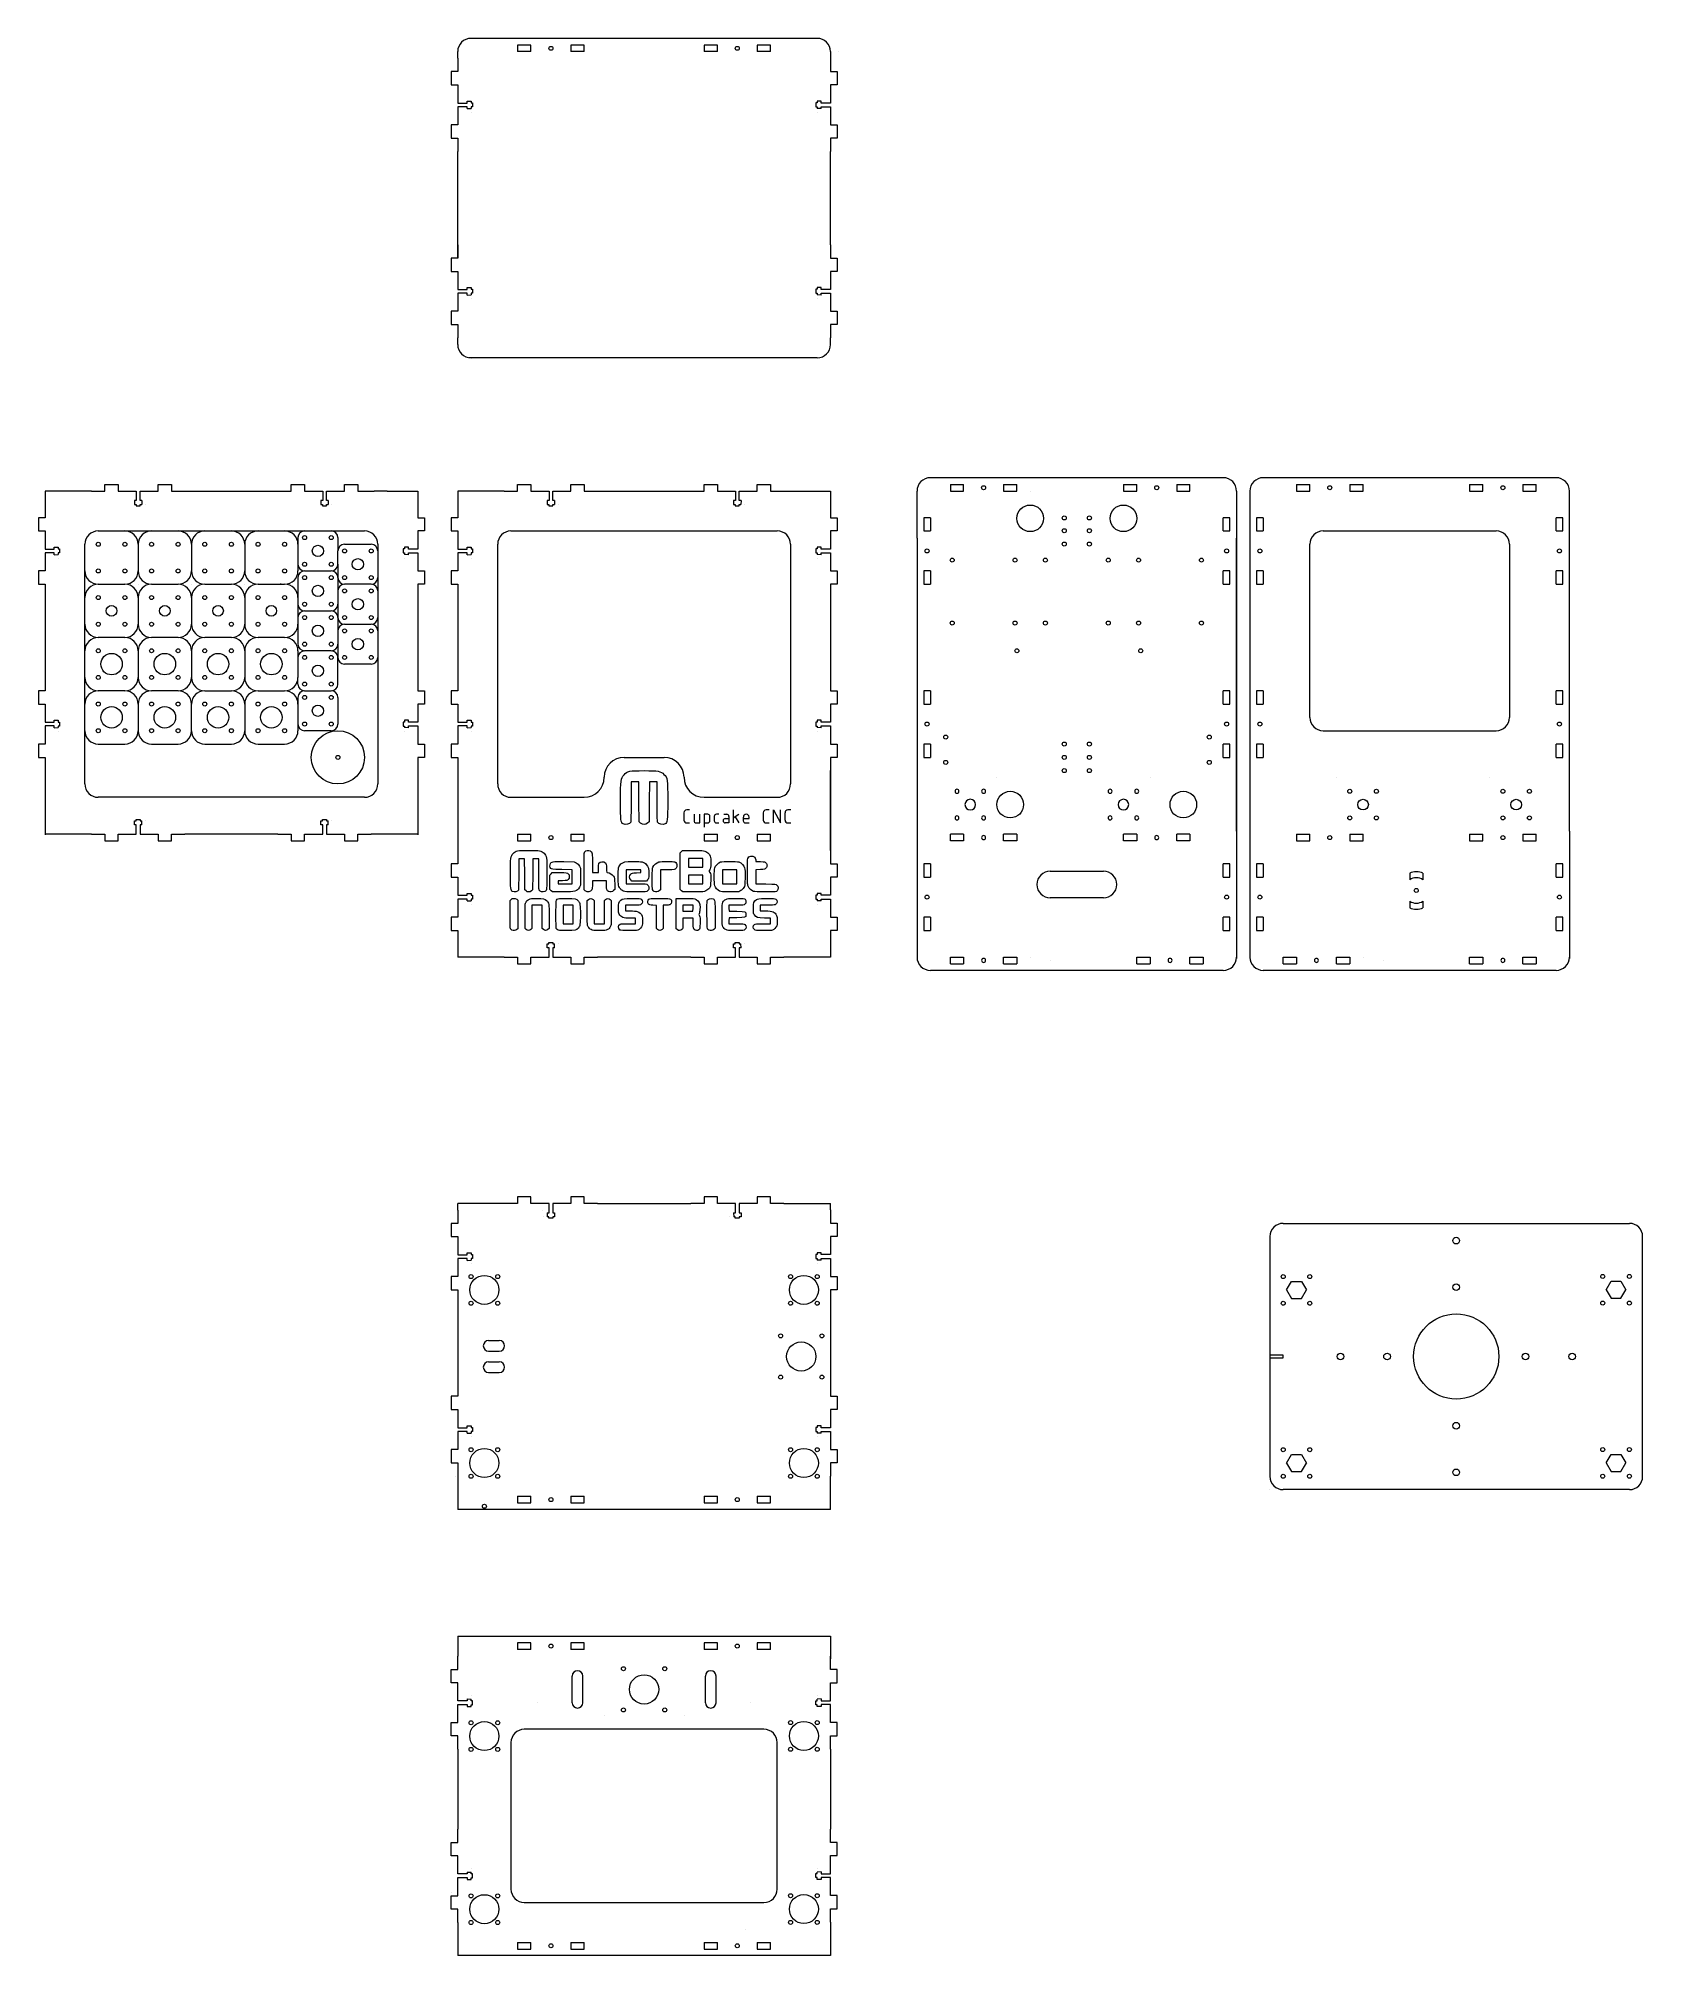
# Model space of a CAD drawing. Header units: millimetres. Extents: x -1455 to -250, y -1220 to 220.
import ezdxf

# ---------------------------------------------------------------- set-up
doc = ezdxf.new("R2010")
doc.units = ezdxf.units.MM
doc.layers.get('0').update_dxf_attribs({"linetype": 'CONTINUOUS', "lineweight": 0, "true_color": 0x000000})
doc.layers.add('Drawings', color=4, linetype='CONTINUOUS', lineweight=0, true_color=0x00ffff)
doc.layers.add('main-deck', color=7, linetype='CONTINUOUS', lineweight=0, true_color=0x000000)

# ---------------------------------------------------------------- blocks, each defined once
blk = doc.blocks.new('tgrips')
for p, q in [((0, 0), (10, 0)), ((10, 5), (20, 5)), ((10, 0), (10, 5)), ((20, 5), (20, 0)), ((20, 0), (33.6, 0)), ((33.6, 0), (33.6, -7)), ((36.4, -7), (36.4, 0)), ((36.4, 0), (50, 0)), ((50, 5), (60, 5)), ((50, 0), (50, 5)), ((60, 5), (60, 0)), ((60, 0), (70, 0)), ((70, 0), (70, 0)), ((32.2, -7), (32.2, -10)), ((33.6, -7), (32.2, -7)), ((32.2, -10), (33.5, -10)), ((33.5, -10), (33.5, -11)), ((33.5, -11), (36.5, -11)), ((37.8, -7), (36.4, -7)), ((36.5, -10), (37.7, -10)), ((36.5, -11), (36.5, -10)), ((37.8, -7), (37.7, -10)), ((40.5, -10), (40.5, -10))]:
    blk.add_line(p, q)
blk = doc.blocks.new('slot')
for p, q in [((5, 5), (15, 5)), ((5, 5), (5, 0)), ((5, 0), (15, 0)), ((15, 0), (15, 5)), ((45, 5), (45, 0)), ((45, 5), (55, 5)), ((55, 0), (55, 5)), ((45, 0), (55, 0))]:
    blk.add_line(p, q)
blk.add_circle((30, 2.5), 1.5)
blk = doc.blocks.new('stepperdriverboardholes')
for centre in [(-23.62, 23.62), (23.62, 23.62), (-23.62, -23.62), (23.62, -23.62)]:
    blk.add_circle(centre, 1.5)
blk = doc.blocks.new('m8 holes')
blk.add_line((-20, 20), (-20, 20))
for centre, radius in [((-10, 10), 1.5), ((0, 0), 4), ((10, 10), 1.5), ((-10, -10), 1.5), ((10, -10), 1.5)]:
    blk.add_circle(centre, radius)
blk = doc.blocks.new('yaxiscover')
for centre in [(-10, 10), (10, 10), (-10, -10), (10, -10)]:
    blk.add_circle(centre, 1.5)
for centre, start, end in [((-10, 10), 90, 180), ((10, 10), 0, 90), ((-10, -10), 180, 270), ((10, -10), 270, 0)]:
    blk.add_arc(centre, 10, start, end)
blk = doc.blocks.new('m8 holderinners')
blk.add_line((-20, 20), (-20, 20))
for centre, radius in [((-10, 10), 1.5), ((0, 0), 4), ((10, 10), 1.5), ((-10, -10), 1.5), ((10, -10), 1.5)]:
    blk.add_circle(centre, radius)
for centre, start, end in [((-10, 10), 90, 180), ((10, 10), 0, 90), ((-10, -10), 180, 270), ((10, -10), 270, 0)]:
    blk.add_arc(centre, 10, start, end)
blk = doc.blocks.new('bearingcover')
for centre, radius in [((-10, 10), 1.5), ((0, 0), 8.06), ((10, 10), 1.5), ((-10, -10), 1.5), ((10, -10), 1.5)]:
    blk.add_circle(centre, radius)
for centre, start, end in [((-10, 10), 90, 180), ((10, 10), 0, 90), ((-10, -10), 180, 270), ((10, -10), 270, 0)]:
    blk.add_arc(centre, 10, start, end)
blk = doc.blocks.new('Z stage clamps')
for centre, radius in [((-10, 10), 1.5), ((0, 0), 4.25), ((10, 10), 1.5), ((-10, -10), 1.5), ((10, -10), 1.5)]:
    blk.add_circle(centre, radius)
for centre, start, end in [((-10, 10), 90, 180), ((10, 10), 0, 90), ((-10, -10), 180, 270), ((10, -10), 270, 360)]:
    blk.add_arc(centre, 5, start, end)
blk = doc.blocks.new('bearing hole and guides')
for centre, radius in [((-10, 10), 1.5), ((0, 0), 10.9), ((10, 10), 1.5), ((-10, -10), 1.5), ((10, -10), 1.5)]:
    blk.add_circle(centre, radius)
blk = doc.blocks.new('steppernema17')
for centre, radius in [((-15.495, 15.495), 1.5), ((15.495, 15.495), 1.5), ((0, 0), 11), ((-15.495, -15.495), 1.5), ((15.495, -15.495), 1.5)]:
    blk.add_circle(centre, radius)
blk = doc.blocks.new('nut cut outs')
for p, q in [((0, 7.4), (-6.4, 3.7)), ((-6.4, 3.7), (-6.4, -3.7)), ((0, 7.4), (6.4, 3.7)), ((6.4, 3.7), (6.4, -3.7)), ((-6.4, -3.7), (0, -7.4)), ((6.4, -3.7), (0, -7.4))]:
    blk.add_line(p, q)
for centre in [(-10, 10), (10, 10), (-10, -10), (10, -10)]:
    blk.add_circle(centre, 1.5)

msp = doc.modelspace()

# ---------------------------------------------------------------- linework, layer by layer
for p, q in [((-870, 220), (-1131.3, 220)), ((-1140, 205), (-1140, 210)), ((-860, 210), (-860, 205)), ((-853.7, 210), (-853.7, 210)), ((-1140, 65), (-1140, 135)), ((-860, 65), (-860, 135)), ((-1140, 55), (-1140, 65)), ((-1140, -10), (-1140, -5)), ((-870, -20), (-1131.3, -20)), ((-565, -110), (-785, -110)), ((-315, -110), (-535, -110)), ((-1450, -120), (-1450, -130)), ((-1427, -120), (-1450, -120)), ((-1415, -120), (-1427, -120)), ((-1345, -120), (-1275, -120)), ((-1205, -120), (-1202.7, -120)), ((-1193, -120), (-1202.7, -120)), ((-1193, -120), (-1170, -120)), ((-1170, -120), (-1170, -130)), ((-1140, -120), (-1140, -130)), ((-1105, -120), (-1140, -120)), ((-1035, -120), (-965, -120)), ((-895, -120), (-892.7, -120)), ((-892.7, -120), (-860, -120)), ((-860, -120), (-860, -130)), ((-795, -155.5), (-795, -120)), ((-710, -120), (-710, -120)), ((-555, -120), (-555, -155.5)), ((-545, -120), (-545, -375.5)), ((-460, -120), (-460, -120)), ((-305, -375.5), (-305, -120)), ((-1170, -132), (-1170, -140)), ((-1410, -150), (-1210, -150)), ((-1260, -155), (-1260, -160)), ((-1230, -155), (-1230, -165)), ((-1100, -150), (-900, -150)), ((-795, -155.5), (-795, -375.5)), ((-555, -375.5), (-555, -155.5)), ((-555, -155.5), (-555, -375.5)), ((-490, -150), (-360, -150)), ((-1420, -340), (-1420, -160)), ((-1380, -160), (-1380, -180)), ((-1340, -160), (-1340, -180)), ((-1300, -160), (-1300, -180)), ((-1260, -160), (-1260, -180)), ((-1230, -175), (-1230, -165)), ((-1225, -160), (-1205, -160)), ((-1200, -160), (-1200, -340)), ((-1110, -340), (-1110, -160)), ((-890, -160), (-890, -340)), ((-500, -290), (-500, -160)), ((-350, -160), (-350, -290)), ((-1260, -185), (-1260, -185)), ((-1260, -185), (-1260, -205)), ((-1255, -180), (-1235, -180)), ((-1230, -175), (-1230, -185)), ((-1230, -185), (-1230, -195)), ((-1450, -200), (-1450, -260)), ((-1410, -190), (-1390, -190)), ((-1380, -200), (-1380, -220)), ((-1370, -190), (-1350, -190)), ((-1340, -200), (-1340, -220)), ((-1330, -190), (-1310, -190)), ((-1300, -200), (-1300, -220)), ((-1290, -190), (-1270, -190)), ((-1273, -189.5), (-1273, -190)), ((-1230, -195), (-1230, -215)), ((-1205, -190), (-1225, -190)), ((-1170, -200), (-1170, -260)), ((-1140, -200), (-1140, -260)), ((-860, -200), (-860, -260)), ((-1260, -205), (-1260, -215)), ((-1260, -215), (-1260, -235)), ((-1255, -210), (-1235, -210)), ((-1230, -215), (-1230, -225)), ((-1390, -230), (-1410, -230)), ((-1350, -230), (-1370, -230)), ((-1310, -230), (-1330, -230)), ((-1270, -230), (-1290, -230)), ((-1230, -225), (-1230, -245)), ((-1225, -220), (-1205, -220)), ((-1380, -240), (-1380, -260)), ((-1340, -240), (-1340, -260)), ((-1300, -240), (-1300, -260)), ((-1260, -240), (-1260, -260)), ((-1235, -240), (-1255, -240)), ((-1230, -265), (-1230, -245)), ((-1205, -250), (-1225, -250)), ((-1390, -270), (-1410, -270)), ((-1350, -270), (-1370, -270)), ((-1330, -270), (-1310, -270)), ((-1290, -270), (-1270, -270)), ((-1260, -265), (-1260, -260)), ((-1255, -270), (-1235, -270)), ((-1380, -280), (-1380, -300)), ((-1340, -300), (-1340, -280)), ((-1300, -280), (-1300, -300)), ((-1260, -275), (-1260, -280)), ((-1260, -280), (-1260, -300)), ((-1230, -275), (-1230, -295)), ((-1235, -300), (-1255, -300)), ((-490, -300), (-360, -300)), ((-1410, -310), (-1390, -310)), ((-1370, -310), (-1350, -310)), ((-1330, -310), (-1310, -310)), ((-1290, -310), (-1270, -310)), ((-1250, -310), (-1250, -310)), ((-1450, -330), (-1450, -378.2)), ((-1170, -330), (-1170, -378.2)), ((-1140, -330), (-1140, -390)), ((-1015, -320), (-985, -320)), ((-860, -330), (-860, -330)), ((-860, -330), (-860, -390)), ((-860, -390), (-860, -330)), ((-1030, -335), (-1030, -335)), ((-970, -335), (-970, -335)), ((-1210, -350), (-1410, -350)), ((-1100, -350), (-1045, -350)), ((-955, -350), (-900, -350)), ((-1415, -377.8), (-1450, -377.8)), ((-1415, -377.8), (-1415, -377.8)), ((-1275, -377.8), (-1345, -377.8)), ((-1170, -377.8), (-1205, -377.8)), ((-795, -375.5), (-795, -471)), ((-555, -375.5), (-555, -471)), ((-545, -375.5), (-545, -471)), ((-305, -375.5), (-305, -471)), ((-705, -415.5), (-705, -415.5)), ((-695, -405.5), (-655, -405.5)), ((-645, -415.5), (-645, -415.5)), ((-425, -406.9), (-425, -411.9)), ((-415, -406.9), (-415, -411.9)), ((-655, -425.5), (-695, -425.5)), ((-425, -428.1), (-425, -433.1)), ((-415, -428.1), (-415, -433.1)), ((-1140, -460), (-1140, -470)), ((-860, -460), (-860, -470)), ((-1105, -470), (-1140, -470)), ((-965, -470), (-1035, -470)), ((-860, -470), (-895, -470)), ((-710, -470), (-710, -470)), ((-694.4, -472.5), (-694.4, -472.5)), ((-460, -470), (-460, -470)), ((-444.4, -472.5), (-444.4, -472.5)), ((-565, -480), (-785, -480)), ((-315, -480), (-535, -480)), ((-1140, -660), (-1140, -655)), ((-1140, -655), (-1140, -655)), ((-1105, -655), (-1140, -655)), ((-1076.4, -660.5), (-1076.4, -660.5)), ((-1035, -655), (-965, -655)), ((-895, -655), (-860, -655)), ((-860, -659.9), (-860, -655)), ((-520, -670), (-520, -670)), ((-520, -670), (-260, -670)), ((-530, -680), (-530, -860)), ((-250, -860), (-250, -677.7)), ((-1140, -730), (-1140, -789.9)), ((-860, -729.9), (-860, -789.9)), ((-520, -769), (-530, -769)), ((-530, -771), (-520, -771)), ((-520, -771), (-520, -769)), ((-1141.8, -860), (-1141.8, -860)), ((-1140, -859.9), (-1140, -885)), ((-860, -885), (-860, -859.9)), ((-530, -870), (-530, -870)), ((-260, -870), (-520, -870)), ((-860, -885), (-1140, -885)), ((-1108.8, -884.9), (-1108.8, -884.9)), ((-1140, -980), (-1140, -995)), ((-1140, -980), (-860, -980)), ((-893, -980.1), (-893, -980.1)), ((-860, -980), (-860, -997)), ((-857, -1005), (-857, -1005)), ((-1054, -1030), (-1054, -1010)), ((-1046, -1030), (-1046, -1010)), ((-954, -1030), (-954, -1010)), ((-946, -1030), (-946, -1010)), ((-1080, -1030), (-1080, -1030)), ((-920, -1030), (-920, -1030)), ((-910, -1050), (-1090, -1050)), ((-1030, -1040), (-1030, -1040)), ((-970, -1040), (-970, -1040)), ((-1140, -1065), (-1140, -1125)), ((-1100, -1060), (-1100, -1170)), ((-900, -1170), (-900, -1060)), ((-860, -1065), (-860, -1124.9)), ((-1144.7, -1172.7), (-1144.7, -1172.7)), ((-1144.7, -1172.7), (-1144.7, -1172.7)), ((-1090, -1180), (-910, -1180)), ((-1140, -1195), (-1140, -1220)), ((-860, -1194.9), (-860, -1220)), ((-923.6, -1200.1), (-923.6, -1200.1)), ((-860, -1220), (-1140, -1220))]:
    msp.add_line(p, q)
at = {"lineweight": 5}
for p, q in [((-1006.9, -338.4), (-1009.8, -338.4)), ((-1009.8, -338.4), (-1009.8, -353.1)), ((-1004, -338.4), (-1006.9, -338.4)), ((-1003.9, -353.4), (-1004, -338.4)), ((-996, -338.4), (-996.1, -353.4)), ((-993.1, -338.4), (-996, -338.4)), ((-990.2, -338.4), (-993.1, -338.4)), ((-990.2, -353.1), (-990.2, -338.4)), ((-1003.8, -368.5), (-1003.9, -353.4)), ((-996.1, -353.4), (-996.2, -368.5)), ((-1015.8, -370), (-1015.8, -370)), ((-1002.6, -369.5), (-1003.8, -368.5)), ((-996.2, -368.5), (-997.4, -369.5))]:
    msp.add_line(p, q, dxfattribs=at)
for centre, radius in [((-710, -140.5), 10), ((-684.4, -140.2), 1.5), ((-665.6, -140.2), 1.5), ((-640, -140.5), 10), ((-684.4, -149.8), 1.5), ((-684.4, -159.8), 1.5), ((-665.6, -149.8), 1.5), ((-665.6, -159.8), 1.5), ((-720, -240), 1.5), ((-627, -240), 1.5), ((-1230, -320), 20), ((-773.5, -304.8), 1.5), ((-684.4, -310), 1.5), ((-665.6, -310), 1.5), ((-575.5, -304.8), 1.5), ((-1230, -320), 1.5), ((-773.5, -323.8), 1.5), ((-684.4, -320), 1.5), ((-684.4, -330), 1.5), ((-665.6, -320), 1.5), ((-665.6, -330), 1.5), ((-575.5, -323.8), 1.5), ((-725, -355.5), 10), ((-595, -355.5), 10), ((-420, -420), 1.5), ((-390, -683), 2.5), ((-390, -718), 2.5), ((-390, -770), 32), ((-477, -770), 2.5), ((-442, -770), 2.5), ((-338, -770), 2.5), ((-303, -770), 2.5), ((-390, -822), 2.5), ((-390, -857), 2.5), ((-1120, -882.5), 1.5)]:
    msp.add_circle(centre, radius)
for centre, radius, start, end in [((-1130, 210), 10, 90, 180), ((-870, 210), 10, 0, 90), ((-1130, -10), 10, 180, 270), ((-870, -10), 10, 270, 360), ((-785, -120), 10, 90, 180), ((-565, -120), 10, 0, 90), ((-535, -120), 10, 90, 180), ((-315, -120), 10, 0, 90), ((-1410, -160), 10, 90, 180), ((-1210, -160), 10, 0, 90), ((-1100, -160), 10, 90, 180), ((-900, -160), 10, 0, 90), ((-490, -160), 10, 90, 180), ((-360, -160), 10, 0, 90), ((-1410, -240), 10, 90, 180), ((-490, -290), 10, 180, 270), ((-360, -290), 10, 270, 0), ((-1015, -335), 15, 90, 180), ((-985, -335), 15, 0, 90), ((-1410, -340), 10, 180, 270), ((-1210, -340), 10, 270, 0), ((-1100, -340), 10, 180, 270), ((-1045, -335), 15, 270, 0), ((-955, -335), 15, 180, 270), ((-900, -340), 10, 270, 0), ((-695, -415.5), 10, 90, 180), ((-695, -415.5), 10, 180, 270), ((-655, -415.5), 10, 0, 90), ((-655, -415.5), 10, 270, 0), ((-420, -420), 14, 69.0752, 110.9248), ((-420, -420), 9.5, 58.2431, 121.7569), ((-420, -420), 9.5, 238.2431, 301.7569), ((-420, -420), 14, 249.0752, 290.9248), ((-785, -470), 10, 180, 270), ((-565, -470), 10, 270, 0), ((-535, -470), 10, 180, 270), ((-315, -470), 10, 270, 0), ((-520, -680), 10, 90, 180), ((-260, -680), 10, 360, 90), ((-520, -860), 10, 180, 270), ((-260, -860), 10, 270, 360), ((-1050, -1010), 4, 360, 180), ((-950, -1010), 4, 360, 180), ((-1050, -1030), 4, 180, 360), ((-950, -1030), 4, 180, 360), ((-1090, -1060), 10, 90, 180), ((-910, -1060), 10, 360, 90), ((-1090, -1170), 10, 180, 270), ((-910, -1170), 10, 270, 360)]:
    msp.add_arc(centre, radius, start, end)
for points in [[(-1015.1, -333.1), (-1012.6, -330.3), (-1011.1, -330), (-1000, -330)], [(-1000, -330), (-989.3, -330), (-987.6, -330.3), (-985.1, -332.8)], [(-1017.7, -353), (-1017.7, -337), (-1017.6, -335.7), (-1015.1, -333.1)], [(-985.1, -332.8), (-982.4, -335.4), (-982.3, -336.5), (-982.3, -352.6)], [(-1015.8, -370), (-1017.6, -369), (-1017.7, -367.5), (-1017.7, -353)], [(-1009.8, -353.1), (-1009.8, -361.3), (-1009.9, -368.2), (-1010.1, -368.6)], [(-989.9, -368.6), (-990.1, -368.2), (-990.2, -361.3), (-990.2, -353.1)], [(-982.3, -352.6), (-982.3, -367.7), (-982.4, -369.1), (-984.3, -370)], [(-1010.1, -368.6), (-1010.7, -370.1), (-1014.1, -371), (-1015.8, -370)], [(-997.4, -369.5), (-999, -370.8), (-1001, -370.8), (-1002.6, -369.5)], [(-984.3, -370), (-986, -371), (-989.3, -370.1), (-989.9, -368.6)]]:
    msp.add_open_spline(points, degree=3, dxfattribs=at)
at = {"layer": 'Drawings'}
msp.add_line((-860, -10), (-860, -5), dxfattribs=at)
at = {"layer": 'Drawings', "color": 4, "true_color": 0x00ffff}
for p, q in [((-965.8, -359.5), (-968, -359.5)), ((-933.1, -359.5), (-933.1, -369.3)), ((-906.2, -359.5), (-908.4, -359.5)), ((-902.9, -369.3), (-902.9, -359.5)), ((-902.9, -359.5), (-897.5, -369.3)), ((-897.5, -369.3), (-897.5, -359.5)), ((-889.8, -359.5), (-892, -359.5)), ((-970.2, -361.6), (-970.2, -367.1)), ((-968, -369.3), (-965.8, -369.3)), ((-962.5, -362.7), (-962.5, -367.6)), ((-960.9, -369.3), (-958.2, -369.3)), ((-958.2, -369.3), (-958.2, -362.7)), ((-952.2, -362.7), (-954.9, -362.7)), ((-954.9, -362.7), (-954.9, -372.5)), ((-954.9, -369.3), (-952.2, -369.3)), ((-950.6, -367.6), (-950.6, -364.4)), ((-947.3, -364.4), (-947.3, -367.6)), ((-944, -362.7), (-945.7, -362.7)), ((-945.7, -369.3), (-944, -369.3)), ((-940.2, -362.7), (-938, -362.7)), ((-939.1, -366), (-936.4, -366)), ((-936.4, -369.3), (-939.1, -369.3)), ((-936.4, -364.4), (-936.4, -369.3)), ((-933.1, -365.5), (-928.8, -362.7)), ((-931.7, -364.6), (-928.8, -369.3)), ((-925.5, -364.9), (-925.5, -367.6)), ((-925.5, -366), (-921.2, -366)), ((-923.9, -369.3), (-921.2, -369.3)), ((-921.2, -366), (-921.2, -364.9)), ((-910.5, -361.6), (-910.5, -367.1)), ((-908.4, -369.3), (-906.2, -369.3)), ((-894.2, -361.6), (-894.2, -367.1)), ((-892, -369.3), (-889.8, -369.3))]:
    msp.add_line(p, q, dxfattribs=at)
at = {"layer": 'Drawings', "color": 4, "lineweight": 5, "true_color": 0x00ffff}
for p, q in [((-1092, -396.3), (-1094.2, -396.3)), ((-1094.2, -396.3), (-1094.2, -407.7)), ((-1089.8, -396.3), (-1092, -396.3)), ((-1089.7, -407.9), (-1089.8, -396.3)), ((-1083.6, -396.3), (-1083.7, -407.9)), ((-1081.3, -396.3), (-1083.6, -396.3)), ((-1079.1, -396.3), (-1081.3, -396.3)), ((-1079.1, -407.7), (-1079.1, -396.3)), ((-1060.4, -398.3), (-1052.5, -398.4)), ((-1052.5, -398.4), (-1051, -399.3)), ((-1048.6, -401.7), (-1047.7, -403.2)), ((-1038.8, -399.9), (-1038.8, -406.6)), ((-973, -391.8), (-972.1, -390.9)), ((-973, -405.5), (-973, -391.8)), ((-972.1, -390.9), (-971.2, -390)), ((-971.2, -390), (-963.6, -389.9)), ((-961.4, -396), (-966.7, -396)), ((-966.7, -396), (-966.7, -399.2)), ((-966.7, -399.2), (-966.7, -402.4)), ((-966.7, -402.4), (-961.4, -402.4)), ((-956, -396), (-961.4, -396)), ((-961.4, -402.4), (-956, -402.4)), ((-956, -399.2), (-956, -396)), ((-956, -402.4), (-956, -399.2)), ((-956, -399.2), (-956, -399.2)), ((-916.2, -396.9), (-916, -398.2)), ((-916, -398.2), (-912.6, -398.3)), ((-1089.6, -419.6), (-1089.7, -407.9)), ((-1083.7, -407.9), (-1083.8, -419.6)), ((-1070.7, -408.4), (-1069.9, -407.5)), ((-1070.7, -413.8), (-1070.7, -408.4)), ((-1070.7, -419.2), (-1070.7, -413.8)), ((-1069.9, -407.5), (-1069, -406.6)), ((-1069, -406.6), (-1063.4, -406.6)), ((-1061.2, -412.7), (-1064.6, -412.8)), ((-1064.6, -412.8), (-1064.6, -413.9)), ((-1064.6, -413.9), (-1064.6, -415)), ((-1064.6, -415), (-1059.3, -415)), ((-1054, -404.4), (-1061.7, -404.3)), ((-1059.3, -415), (-1054, -415)), ((-1054, -409.7), (-1054, -404.4)), ((-1054, -415), (-1054, -409.7)), ((-1047.7, -416.1), (-1048.6, -417.6)), ((-1047.7, -403.2), (-1047.7, -409.7)), ((-1047.7, -409.7), (-1047.7, -416.1)), ((-1045.1, -419.6), (-1045.1, -405.6)), ((-1038.8, -406.6), (-1036.6, -406.6)), ((-1033.5, -412.7), (-1038.8, -412.7)), ((-1038.8, -412.7), (-1038.8, -415.5)), ((-1036.6, -406.6), (-1034.3, -406.6)), ((-1034.3, -406.6), (-1034.3, -403.4)), ((-1028.2, -412.7), (-1033.5, -412.7)), ((-1028.2, -415.8), (-1028.2, -412.7)), ((-1022.1, -414.9), (-1022, -419.2)), ((-1007.9, -404.4), (-1013.4, -404.4)), ((-1013.4, -404.4), (-1013.4, -409.7)), ((-1013.4, -409.7), (-1013.4, -415)), ((-1013.4, -415), (-1005.8, -415)), ((-1009.2, -412.9), (-1010, -412.1)), ((-1003.7, -412.9), (-1009.2, -412.9)), ((-1002.4, -404.4), (-1007.9, -404.4)), ((-1005.8, -406.7), (-1002.4, -406.6)), ((-998.3, -412.9), (-1003.7, -412.9)), ((-1002.4, -405.5), (-1002.4, -404.4)), ((-1002.4, -406.6), (-1002.4, -405.5)), ((-997.4, -412), (-998.3, -412.9)), ((-987.7, -412), (-987.8, -419.6)), ((-987.6, -404.4), (-987.7, -412)), ((-982.3, -404.4), (-987.6, -404.4)), ((-973, -419.2), (-973, -405.5)), ((-961.4, -408.6), (-966.7, -408.6)), ((-966.7, -408.6), (-966.7, -411.8)), ((-966.7, -411.8), (-966.7, -415)), ((-966.7, -415), (-961.4, -415)), ((-956, -408.6), (-961.4, -408.6)), ((-961.4, -415), (-956, -415)), ((-956, -411.8), (-956, -408.6)), ((-956, -415), (-956, -411.8)), ((-956, -411.8), (-956, -411.8)), ((-950.7, -404.4), (-951.4, -405.5)), ((-951.4, -405.5), (-950.6, -406.6)), ((-941.1, -409.8), (-941.2, -415)), ((-941.2, -415), (-935.7, -415)), ((-935.7, -404.4), (-941.1, -404.5)), ((-941.1, -404.5), (-941.1, -409.8)), ((-930.3, -404.4), (-935.7, -404.4)), ((-935.7, -415), (-930.3, -415)), ((-930.3, -409.7), (-930.3, -404.4)), ((-930.3, -415), (-930.3, -409.7)), ((-930.3, -409.7), (-930.3, -409.7)), ((-912.7, -404.3), (-916.1, -404.4)), ((-916.1, -404.4), (-916.1, -409.7)), ((-916.1, -409.7), (-916.1, -415)), ((-916.1, -415), (-908.5, -415.1)), ((-1100.7, -427.5), (-1099.9, -426.7)), ((-1100.7, -437.9), (-1100.7, -427.5)), ((-1098.9, -420.8), (-1098.9, -420.8)), ((-1095.7, -426.6), (-1094.9, -427.3)), ((-1094.9, -427.3), (-1094.9, -438)), ((-1088.7, -420.3), (-1089.6, -419.6)), ((-1083.8, -419.6), (-1084.7, -420.3)), ((-1080.4, -431.1), (-1084.3, -431.1)), ((-1084.3, -431.1), (-1084.3, -439.8)), ((-1076.5, -431.1), (-1080.4, -431.1)), ((-1076.5, -439.8), (-1076.5, -431.1)), ((-1069.8, -420.2), (-1070.7, -419.2)), ((-1068.8, -421.1), (-1069.8, -420.2)), ((-1069.8, -420.2), (-1069.8, -420.2)), ((-1061.1, -421.1), (-1068.8, -421.1)), ((-1057, -431.1), (-1060.7, -431.1)), ((-1060.7, -431.1), (-1060.7, -438)), ((-1053.3, -431.1), (-1057, -431.1)), ((-1053.3, -438), (-1053.3, -431.1)), ((-1044.2, -420.3), (-1045.1, -419.6)), ((-1044.2, -420.3), (-1044.2, -420.3)), ((-1042.7, -427.5), (-1041.9, -426.7)), ((-1042.7, -436.7), (-1042.7, -427.5)), ((-1038.3, -426.7), (-1037.5, -427.5)), ((-1037.5, -427.5), (-1037.5, -436.2)), ((-1029.8, -427.5), (-1029, -426.7)), ((-1029.8, -436.2), (-1029.8, -427.5)), ((-1025.4, -426.7), (-1024.7, -427.5)), ((-1024.7, -427.5), (-1024.7, -436.7)), ((-1022, -419.2), (-1023, -420.1)), ((-1015.5, -420.5), (-1015.5, -420.5)), ((-1008.6, -431.1), (-1014, -431.1)), ((-1014, -431.1), (-1014, -433.2)), ((-990.8, -431.2), (-993.4, -431.1)), ((-992.4, -420.7), (-992.4, -420.7)), ((-990.8, -439.9), (-990.8, -431.2)), ((-987.8, -419.6), (-988.7, -420.3)), ((-983.6, -431.1), (-985.7, -431.1)), ((-985.7, -431.1), (-985.7, -439.8)), ((-976, -437.4), (-976, -426)), ((-976, -426), (-969.1, -426)), ((-971.9, -420.2), (-973, -419.2)), ((-970.8, -421.1), (-971.9, -420.2)), ((-971.9, -420.2), (-971.9, -420.2)), ((-967, -431.1), (-970.9, -431.1)), ((-970.9, -431.1), (-970.9, -433.4)), ((-963, -421.1), (-970.8, -421.1)), ((-963.1, -431.1), (-967, -431.1)), ((-963.2, -433.3), (-963.1, -431.1)), ((-943.3, -420.5), (-943.3, -420.5)), ((-930.8, -431.1), (-936.4, -431.1)), ((-936.4, -431.1), (-936.3, -433.3)), ((-928.8, -421), (-935.4, -421)), ((-927.4, -420.1), (-928.8, -421)), ((-917.9, -420.7), (-917.9, -420.7)), ((-907.6, -431.1), (-912.9, -431.1)), ((-912.9, -431.1), (-912.9, -433.2)), ((-1094.9, -438), (-1094.9, -448.8)), ((-1089.4, -448.5), (-1089.4, -439.3)), ((-1084.3, -439.8), (-1084.3, -448.5)), ((-1076.5, -448.5), (-1076.5, -439.8)), ((-1071.4, -439.5), (-1071.4, -448.5)), ((-1066.1, -448.6), (-1066.2, -439)), ((-1060.7, -438), (-1060.7, -445)), ((-1060.7, -445), (-1057, -445)), ((-1057, -445), (-1053.3, -445)), ((-1053.3, -445), (-1053.3, -438)), ((-1053.3, -438), (-1053.3, -438)), ((-1037.5, -436.2), (-1037.5, -445)), ((-1037.5, -445), (-1033.7, -445)), ((-1033.7, -445), (-1029.8, -445)), ((-1029.8, -445), (-1029.8, -436.2)), ((-1014, -433.2), (-1014, -435.3)), ((-1014, -435.3), (-1010.2, -435.3)), ((-1011.9, -445), (-1006.6, -445)), ((-1006.6, -440.8), (-1010.2, -440.8)), ((-1006.6, -442.9), (-1006.6, -440.8)), ((-1006.6, -445), (-1006.6, -442.9)), ((-990.8, -448.5), (-990.8, -439.9)), ((-985.7, -439.8), (-985.7, -448.5)), ((-976, -448.8), (-976, -437.4)), ((-970.9, -433.4), (-970.9, -435.6)), ((-970.9, -435.6), (-967.1, -435.5)), ((-967, -440.8), (-970.9, -440.8)), ((-970.9, -440.8), (-970.9, -444.7)), ((-967.1, -435.5), (-963.3, -435.5)), ((-963.1, -440.8), (-967, -440.8)), ((-963.3, -435.5), (-963.2, -433.3)), ((-963.2, -433.3), (-963.2, -433.3)), ((-963.1, -444.7), (-963.1, -440.8)), ((-946.7, -438.2), (-946.7, -448.2)), ((-936.3, -442.8), (-936.4, -445)), ((-936.4, -445), (-930.8, -445)), ((-936.3, -433.3), (-936.2, -435.5)), ((-936.2, -440.6), (-936.3, -442.8)), ((-936.2, -435.5), (-930.3, -435.6)), ((-930.4, -440.5), (-936.2, -440.6)), ((-912.9, -433.2), (-912.9, -435.3)), ((-912.9, -435.3), (-908.9, -435.3)), ((-910.7, -445), (-905.1, -445)), ((-905.1, -440.8), (-909.7, -440.7)), ((-905.1, -442.9), (-905.1, -440.8)), ((-905.1, -445), (-905.1, -442.9)), ((-1099.3, -449.8), (-1099.3, -449.8)), ((-1094.9, -448.8), (-1095.7, -449.4)), ((-1088.6, -449.3), (-1089.4, -448.5)), ((-1088.6, -449.3), (-1088.6, -449.3)), ((-1084.3, -448.5), (-1085.1, -449.3)), ((-1075.7, -449.3), (-1076.5, -448.5)), ((-1071.4, -448.5), (-1072.2, -449.3)), ((-1065.2, -449.3), (-1066.1, -448.6)), ((-1065.2, -449.3), (-1065.2, -449.3)), ((-1039.8, -449.4), (-1039.8, -449.4)), ((-1018.3, -449.7), (-1018.3, -449.7)), ((-990, -449.3), (-990.8, -448.5)), ((-990, -449.3), (-990, -449.3)), ((-985.7, -448.5), (-986.5, -449.3)), ((-975.2, -449.4), (-976, -448.8)), ((-975.2, -449.4), (-975.2, -449.4)), ((-951.4, -449.7), (-951.4, -449.7)), ((-946.7, -448.2), (-947.6, -449.2)), ((-938.7, -449.4), (-938.7, -449.4)), ((-917.2, -449.4), (-917.2, -449.4))]:
    msp.add_line(p, q, dxfattribs=at)
at = {"layer": 'Drawings', "color": 4, "true_color": 0x00ffff}
for centre, radius, start, end in [((-968, -361.6), 2.18, 90, 180), ((-908.4, -361.6), 2.18, 90, 180), ((-892, -361.6), 2.18, 90, 180), ((-968, -367.1), 2.18, 180, 270), ((-960.9, -367.6), 1.63, 180, 270), ((-952.2, -364.4), 1.63, 0, 90), ((-952.2, -367.6), 1.63, 270, 0), ((-945.7, -364.4), 1.63, 90, 180), ((-945.7, -367.6), 1.63, 180, 270), ((-939.1, -367.6), 1.63, 90, 270), ((-938, -364.4), 1.63, 0, 90), ((-923.3, -364.9), 2.18, 0, 180), ((-923.9, -367.6), 1.63, 180, 270), ((-908.4, -367.1), 2.18, 180, 270), ((-892, -367.1), 2.18, 180, 270)]:
    msp.add_arc(centre, radius, start, end, dxfattribs=at)
at = {"layer": 'Drawings', "color": 4, "lineweight": 5, "true_color": 0x00ffff}
for points in [[(-1100.4, -407.6), (-1100.4, -395.3), (-1100.2, -394.3), (-1098.4, -392.2)], [(-1098.4, -392.2), (-1096.4, -390.1), (-1095.2, -389.9), (-1086.7, -389.9)], [(-1086.7, -389.9), (-1078.4, -389.9), (-1077.1, -390.1), (-1075.2, -392)], [(-1075.2, -392), (-1073.1, -394.1), (-1073, -394.9), (-1073, -407.3)], [(-1070.1, -403.4), (-1070.8, -402.6), (-1070.9, -400.9), (-1070.4, -399.7)], [(-1070.4, -399.7), (-1069.7, -398.3), (-1068.8, -398.2), (-1060.4, -398.3)], [(-1051, -399.3), (-1050, -399.9), (-1049.2, -400.7), (-1048.6, -401.7)], [(-1045.1, -405.6), (-1045.1, -392.3), (-1045.1, -391.5), (-1044.5, -390.9)], [(-1044.5, -390.9), (-1043.6, -389.9), (-1041.9, -389.7), (-1040.6, -390.3)], [(-1040.6, -390.3), (-1039, -391), (-1038.8, -392.2), (-1038.8, -399.9)], [(-1034.3, -403.4), (-1034.3, -401.6), (-1034.2, -399.9), (-1034, -399.6)], [(-1034, -399.6), (-1033.2, -398.1), (-1030.2, -397.9), (-1029, -399.3)], [(-1029, -399.3), (-1028.5, -399.8), (-1028.3, -400.5), (-1028.3, -403.3)], [(-1019.5, -409.6), (-1019.5, -402.9), (-1019.3, -401.9), (-1017.4, -400.1)], [(-1017.4, -400.1), (-1015.7, -398.6), (-1014.2, -398.2), (-1008.2, -398.2)], [(-1008.2, -398.2), (-1001.5, -398.2), (-1000.2, -398.5), (-998.4, -400.4)], [(-998.4, -400.4), (-996.7, -402), (-996.2, -404), (-996.4, -408.2)], [(-994, -410.7), (-993.9, -405.1), (-993.8, -403.3), (-993.4, -402.4)], [(-993.4, -402.4), (-992.7, -400.9), (-990.5, -399), (-989, -398.6)], [(-989, -398.6), (-987.3, -398.1), (-977.8, -398.1), (-976.9, -398.6)], [(-976.9, -398.6), (-975.8, -399.2), (-975.4, -399.9), (-975.4, -401.4)], [(-975.4, -401.4), (-975.4, -402.5), (-975.6, -403), (-976.2, -403.6)], [(-963.6, -389.9), (-955.1, -389.8), (-954, -390), (-952.2, -391.7)], [(-952.2, -391.7), (-950.2, -393.5), (-949.9, -394.4), (-949.9, -399.1)], [(-949.9, -399.1), (-949.9, -403), (-950, -403.4), (-950.7, -404.4)], [(-947, -416.4), (-947.4, -414.8), (-947.4, -404.6), (-947, -403)], [(-947, -403), (-946.5, -401.3), (-944.3, -399.2), (-942.6, -398.6)], [(-942.6, -398.6), (-940.8, -398.1), (-930.6, -398.1), (-928.9, -398.6)], [(-928.9, -398.6), (-927, -399.2), (-925, -401.3), (-924.5, -403.1)], [(-924.5, -403.1), (-924.2, -404.1), (-924.1, -406.4), (-924.2, -410.5)], [(-922.4, -406.3), (-922.4, -401.1), (-922.3, -396.4), (-922.1, -395.9)], [(-922.1, -395.9), (-921.6, -394.1), (-918.3, -393.5), (-916.9, -395)], [(-916.9, -395), (-916.6, -395.3), (-916.3, -396.2), (-916.2, -396.9)], [(-912.6, -398.3), (-909.4, -398.4), (-909.2, -398.4), (-908.5, -399.3)], [(-908.5, -399.3), (-908, -399.9), (-907.7, -400.6), (-907.7, -401.3)], [(-907.7, -401.3), (-907.7, -402), (-908, -402.7), (-908.5, -403.3)], [(-1098.9, -420.8), (-1100.2, -420), (-1100.4, -418.8), (-1100.4, -407.6)], [(-1094.2, -407.7), (-1094.2, -414), (-1094.3, -419.4), (-1094.4, -419.7)], [(-1078.9, -419.7), (-1079, -419.4), (-1079.1, -414), (-1079.1, -407.7)], [(-1073, -407.3), (-1073, -418.9), (-1073.1, -420), (-1074.5, -420.8)], [(-1061.7, -404.3), (-1069.5, -404.2), (-1069.5, -404.2), (-1070.1, -403.4)], [(-1063.4, -406.6), (-1057.9, -406.6), (-1057.8, -406.6), (-1057, -407.4)], [(-1057, -411.7), (-1057.8, -412.5), (-1057.9, -412.6), (-1061.2, -412.7)], [(-1057, -407.4), (-1055.9, -408.5), (-1055.9, -410.4), (-1057, -411.7)], [(-1038.8, -415.5), (-1038.8, -417.2), (-1039, -418.7), (-1039.3, -419.4)], [(-1028.3, -403.3), (-1028.1, -406.5), (-1028.1, -406.6), (-1027.4, -406.6)], [(-1026.7, -420.8), (-1027.9, -420.2), (-1028.2, -419.2), (-1028.2, -415.8)], [(-1027.4, -406.6), (-1026, -406.6), (-1024.1, -407.8), (-1023.1, -409.2)], [(-1023.1, -409.2), (-1022.3, -410.5), (-1022.2, -410.8), (-1022.1, -414.9)], [(-1017.6, -419), (-1019.3, -417.2), (-1019.5, -416.2), (-1019.5, -409.6)], [(-1010, -412.1), (-1011.3, -410.8), (-1011.3, -408.9), (-1010.1, -407.7)], [(-1010.1, -407.7), (-1009.2, -406.8), (-1009, -406.8), (-1005.8, -406.7)], [(-1005.8, -415), (-998.3, -415), (-998.3, -415), (-997.4, -415.8)], [(-996.4, -408.2), (-996.5, -410.9), (-996.5, -411.2), (-997.4, -412)], [(-997.4, -415.8), (-996.6, -416.4), (-996.5, -416.8), (-996.5, -418.1)], [(-992.4, -420.7), (-993.9, -420), (-994.1, -418.5), (-994, -410.7)], [(-976.2, -403.6), (-976.9, -404.4), (-977, -404.4), (-982.3, -404.4)], [(-950, -412.3), (-950.1, -416.7), (-950.1, -416.9), (-951, -418.2)], [(-950.6, -406.6), (-949.9, -407.7), (-949.9, -408), (-950, -412.3)], [(-943.3, -420.5), (-944.9, -419.8), (-946.6, -418), (-947, -416.4)], [(-924.2, -410.5), (-924.3, -416.4), (-924.3, -416.5), (-925.2, -417.8)], [(-921.7, -417.3), (-922.3, -415.9), (-922.4, -415.3), (-922.4, -406.3)], [(-917.9, -420.7), (-919.5, -420.1), (-921, -418.8), (-921.7, -417.3)], [(-908.5, -403.3), (-909.2, -404.2), (-909.4, -404.2), (-912.7, -404.3)], [(-908.5, -415.1), (-901.1, -415.2), (-901, -415.2), (-900.2, -415.9)], [(-900.2, -415.9), (-899.1, -416.9), (-899, -419), (-900, -420.2)], [(-1099.9, -426.7), (-1098.9, -425.7), (-1097, -425.7), (-1095.7, -426.6)], [(-1094.4, -419.7), (-1094.9, -420.8), (-1097.6, -421.5), (-1098.9, -420.8)], [(-1089.4, -439.3), (-1089.4, -430.3), (-1089.4, -429.9), (-1088.7, -428.7)], [(-1084.7, -420.3), (-1085.9, -421.4), (-1087.5, -421.4), (-1088.7, -420.3)], [(-1088.7, -428.7), (-1088.2, -427.9), (-1087.4, -427.2), (-1086.5, -426.7)], [(-1086.5, -426.7), (-1085.3, -426), (-1084.7, -426), (-1080.5, -426)], [(-1080.5, -426), (-1075.6, -426), (-1074.6, -426.2), (-1073.2, -427.5)], [(-1074.5, -420.8), (-1075.9, -421.5), (-1078.4, -420.8), (-1078.9, -419.7)], [(-1073.2, -427.5), (-1071.5, -429.1), (-1071.4, -429.7), (-1071.4, -439.5)], [(-1066.2, -439), (-1066.2, -433.7), (-1066.2, -428.9), (-1066.1, -428.3)], [(-1066.1, -428.3), (-1066, -427.7), (-1065.6, -427), (-1065.2, -426.6)], [(-1065.2, -426.6), (-1064.5, -426), (-1064, -426), (-1058.4, -426)], [(-1048.6, -417.6), (-1050.5, -420.8), (-1051.5, -421.1), (-1061.1, -421.1)], [(-1058.4, -426), (-1051.7, -426), (-1050.8, -426.1), (-1049.4, -427.9)], [(-1049.4, -427.9), (-1048.1, -429.4), (-1047.9, -430.8), (-1047.9, -438)], [(-1039.3, -419.4), (-1040.1, -421.2), (-1042.6, -421.7), (-1044.2, -420.3)], [(-1041.9, -426.7), (-1041.4, -426.2), (-1040.8, -426), (-1040.1, -426)], [(-1040.1, -426), (-1039.5, -426), (-1038.8, -426.2), (-1038.3, -426.7)], [(-1029, -426.7), (-1028.5, -426.2), (-1027.9, -426), (-1027.2, -426)], [(-1027.2, -426), (-1026.6, -426), (-1025.9, -426.2), (-1025.4, -426.7)], [(-1023, -420.1), (-1024, -421.2), (-1025.3, -421.4), (-1026.7, -420.8)], [(-1019.3, -433.4), (-1019.3, -429.8), (-1019, -428.7), (-1017.5, -427.3)], [(-1015.5, -420.5), (-1016.2, -420.2), (-1017.2, -419.5), (-1017.6, -419)], [(-1017.5, -427.3), (-1016.2, -426.1), (-1015.2, -426), (-1008.9, -426)], [(-1006.2, -421.1), (-1013.3, -421.1), (-1014.3, -421), (-1015.5, -420.5)], [(-1008.9, -426), (-1003.4, -426), (-1002.7, -426), (-1002.1, -426.6)], [(-1002.2, -430.3), (-1003.1, -431.1), (-1003.3, -431.1), (-1008.6, -431.1)], [(-997.4, -420.3), (-998.3, -421.1), (-998.3, -421.1), (-1006.2, -421.1)], [(-1002.1, -426.6), (-1001, -427.5), (-1001, -429.3), (-1002.2, -430.3)], [(-996.7, -430.2), (-997.6, -429.1), (-997.5, -427.4), (-996.4, -426.6)], [(-996.5, -418.1), (-996.5, -419.3), (-996.6, -419.7), (-997.4, -420.3)], [(-993.4, -431.1), (-995.7, -431), (-996.1, -430.8), (-996.7, -430.2)], [(-996.4, -426.6), (-995.6, -426), (-995.2, -426), (-988.3, -426)], [(-988.7, -420.3), (-989.7, -421.2), (-991.2, -421.4), (-992.4, -420.7)], [(-988.3, -426), (-982.4, -426), (-980.9, -426), (-980.3, -426.4)], [(-980.7, -430.7), (-981.2, -430.9), (-982.5, -431.1), (-983.6, -431.1)], [(-980.3, -426.4), (-978.9, -427.4), (-979.1, -430), (-980.7, -430.7)], [(-969.1, -426), (-962.6, -426), (-962.2, -426), (-960.9, -426.7)], [(-953.6, -420.3), (-955.2, -421.1), (-955.3, -421.1), (-963, -421.1)], [(-960.9, -426.7), (-958.8, -427.8), (-958, -429.5), (-958, -432.9)], [(-951, -418.2), (-951.6, -419), (-952.5, -419.8), (-953.6, -420.3)], [(-952.5, -448.6), (-952.8, -447.8), (-953, -429), (-952.6, -427.6)], [(-952.6, -427.6), (-952.2, -426.3), (-949.9, -425.5), (-948.2, -426.3)], [(-948.2, -426.3), (-946.8, -427), (-946.7, -427.7), (-946.7, -438.2)], [(-935.4, -421), (-941.3, -421.1), (-942.2, -421.1), (-943.3, -420.5)], [(-941.5, -438.1), (-941.5, -430.6), (-941.5, -430.2), (-940.8, -428.8)], [(-940.8, -428.8), (-940.3, -427.8), (-939.7, -427.2), (-938.7, -426.7)], [(-938.7, -426.7), (-937.3, -426), (-936.8, -426), (-931, -426)], [(-931, -426), (-925.2, -426), (-924.7, -426), (-924.1, -426.6)], [(-924.3, -430.4), (-925.1, -431.1), (-925.6, -431.1), (-930.8, -431.1)], [(-925.2, -417.8), (-925.7, -418.6), (-926.7, -419.6), (-927.4, -420.1)], [(-924.1, -426.6), (-923.2, -427.6), (-923.3, -429.6), (-924.3, -430.4)], [(-908.7, -421), (-913.9, -421.1), (-917.2, -421), (-917.9, -420.7)], [(-917.9, -433.4), (-917.9, -428.8), (-917.7, -428.3), (-915.6, -426.8)], [(-915.6, -426.8), (-914.8, -426.2), (-914.2, -426.1), (-908.3, -426)], [(-900, -420.2), (-900.6, -421), (-900.6, -421), (-908.7, -421)], [(-908.3, -426), (-903, -425.9), (-901.7, -426), (-901.1, -426.4)], [(-901.5, -430.7), (-902, -431), (-904.3, -431.1), (-907.6, -431.1)], [(-901.1, -426.4), (-899.6, -427.4), (-899.8, -430), (-901.5, -430.7)], [(-1100.3, -448.9), (-1100.6, -448.5), (-1100.7, -444.6), (-1100.7, -437.9)], [(-1047.9, -438), (-1047.9, -445.3), (-1048.1, -446.6), (-1049.4, -448.2)], [(-1042, -447.2), (-1042.7, -445.9), (-1042.7, -445.6), (-1042.7, -436.7)], [(-1024.7, -436.7), (-1024.7, -445.5), (-1024.7, -445.8), (-1025.4, -447.2)], [(-1018.3, -449.7), (-1019.7, -448.6), (-1019.6, -446), (-1018, -445.3)], [(-1018.7, -437.8), (-1019.2, -436.9), (-1019.3, -436.2), (-1019.3, -433.4)], [(-1010.2, -440.8), (-1015.7, -440.8), (-1017.3, -440.2), (-1018.7, -437.8)], [(-1018, -445.3), (-1017.5, -445.1), (-1015.2, -445), (-1011.9, -445)], [(-1010.2, -435.3), (-1008.2, -435.3), (-1005.9, -435.5), (-1005.2, -435.7)], [(-1005.2, -435.7), (-1003.6, -436.1), (-1001.9, -437.7), (-1001.5, -439.3)], [(-1001.5, -446.3), (-1001.8, -447.6), (-1003.4, -449.3), (-1004.8, -449.8)], [(-1001.5, -439.3), (-1001.1, -440.9), (-1001, -444.7), (-1001.5, -446.3)], [(-970.9, -444.7), (-970.9, -448.3), (-970.9, -448.6), (-971.6, -449.3)], [(-962.3, -449.3), (-963.1, -448.6), (-963.1, -448.3), (-963.1, -444.7)], [(-958.5, -436.8), (-958.9, -437.9), (-958.9, -438.1), (-958.4, -439.1)], [(-958, -444.5), (-958.1, -448.7), (-958.2, -448.9), (-958.9, -449.5)], [(-958, -432.9), (-958, -434.6), (-958.2, -436.1), (-958.5, -436.8)], [(-958.4, -439.1), (-958, -440), (-957.9, -441), (-958, -444.5)], [(-940.8, -447.2), (-941.5, -445.9), (-941.5, -445.5), (-941.5, -438.1)], [(-930.8, -445), (-925.6, -445), (-925.1, -445), (-924.3, -445.6)], [(-923.5, -438.2), (-923.5, -440.3), (-923.9, -440.4), (-930.4, -440.5)], [(-930.3, -435.6), (-923.7, -435.8), (-923.5, -435.9), (-923.5, -438.2)], [(-924.3, -445.6), (-923.1, -446.6), (-923.1, -448.5), (-924.3, -449.4)], [(-918, -447.5), (-918, -446.6), (-917.8, -446.1), (-917.2, -445.6)], [(-917.2, -438.4), (-917.8, -437.6), (-917.9, -437.1), (-917.9, -433.4)], [(-909.7, -440.7), (-914.8, -440.6), (-915.8, -440.3), (-917.2, -438.4)], [(-917.2, -445.6), (-916.4, -445), (-915.9, -445), (-910.7, -445)], [(-908.9, -435.3), (-903.4, -435.3), (-901.8, -436), (-900.6, -438.7)], [(-900.6, -438.7), (-899.8, -440.3), (-899.8, -445.1), (-900.4, -446.7)], [(-1099.3, -449.8), (-1099.7, -449.6), (-1100.2, -449.2), (-1100.3, -448.9)], [(-1095.7, -449.4), (-1096.6, -450.1), (-1098.1, -450.3), (-1099.3, -449.8)], [(-1086.8, -450.1), (-1087.5, -450.1), (-1088.1, -449.8), (-1088.6, -449.3)], [(-1085.1, -449.3), (-1085.5, -449.8), (-1086.2, -450.1), (-1086.8, -450.1)], [(-1074, -450.1), (-1074.6, -450.1), (-1075.2, -449.8), (-1075.7, -449.3)], [(-1072.2, -449.3), (-1072.7, -449.8), (-1073.3, -450.1), (-1074, -450.1)], [(-1058.3, -450.1), (-1064.1, -450.1), (-1064.3, -450.1), (-1065.2, -449.3)], [(-1049.4, -448.2), (-1050.8, -449.9), (-1051.7, -450.1), (-1058.3, -450.1)], [(-1039.8, -449.4), (-1040.8, -448.9), (-1041.5, -448.2), (-1042, -447.2)], [(-1033.7, -450.1), (-1038, -450.1), (-1038.5, -450.1), (-1039.8, -449.4)], [(-1027.5, -449.4), (-1028.8, -450.1), (-1029.4, -450.1), (-1033.7, -450.1)], [(-1025.4, -447.2), (-1025.9, -448.2), (-1026.5, -448.9), (-1027.5, -449.4)], [(-1004.8, -449.8), (-1006.1, -450.3), (-1017.6, -450.2), (-1018.3, -449.7)], [(-988.3, -450.1), (-988.9, -450.1), (-989.5, -449.8), (-990, -449.3)], [(-986.5, -449.3), (-987, -449.8), (-987.6, -450.1), (-988.3, -450.1)], [(-971.6, -449.3), (-972.6, -450.3), (-974, -450.4), (-975.2, -449.4)], [(-958.9, -449.5), (-960, -450.4), (-961.4, -450.3), (-962.3, -449.3)], [(-951.4, -449.7), (-951.8, -449.6), (-952.3, -449.1), (-952.5, -448.6)], [(-947.6, -449.2), (-948.6, -450.2), (-950.1, -450.4), (-951.4, -449.7)], [(-938.7, -449.4), (-939.6, -448.9), (-940.3, -448.2), (-940.8, -447.2)], [(-931.2, -450.1), (-936.9, -450.1), (-937.3, -450.1), (-938.7, -449.4)], [(-924.3, -449.4), (-925.1, -450.1), (-925.6, -450.1), (-931.2, -450.1)], [(-917.2, -449.4), (-917.8, -448.9), (-918, -448.5), (-918, -447.5)], [(-910.4, -450.1), (-915.9, -450.1), (-916.4, -450.1), (-917.2, -449.4)], [(-903.6, -449.8), (-904.1, -450), (-907, -450.1), (-910.4, -450.1)], [(-900.4, -446.7), (-901, -447.9), (-902.4, -449.3), (-903.6, -449.8)]]:
    msp.add_open_spline(points, degree=3, dxfattribs=at)
at = {"layer": 'main-deck'}
for p, q in [((-1116.8, -758), (-1108.8, -758)), ((-1116.8, -766), (-1108.8, -766)), ((-1116.8, -774), (-1108.8, -774)), ((-1116.8, -782), (-1108.8, -782))]:
    msp.add_line(p, q, dxfattribs=at)
for centre, start, end in [((-1116.8, -762), 90, 270), ((-1108.8, -762), 270, 90), ((-1116.8, -778), 90, 270), ((-1108.8, -778), 270, 90)]:
    msp.add_arc(centre, 4, start, end, dxfattribs=at)

# ---------------------------------------------------------------- block references
at = {"yscale": -1}
for name, p, rotation in [('tgrips', (-1140, 205), 270), ('tgrips', (-1140, 65), 270), ('tgrips', (-1450, -130), 270), ('tgrips', (-1140, -130), 270), ('tgrips', (-1450, -260), 270), ('tgrips', (-1140, -260), 270), ('m8 holes', (-755, -355.5), 180), ('m8 holes', (-640, -355.5), 180), ('tgrips', (-1415, -377.8), 360), ('tgrips', (-1275, -377.8), 360), ('slot', (-715, -382.8), 180), ('slot', (-585, -382.8), 180), ('tgrips', (-1140, -390), 269.9999999999987), ('tgrips', (-1105, -470), 360), ('tgrips', (-965, -470), 360), ('tgrips', (-1140, -660), 270), ('tgrips', (-1035, -655), 180), ('tgrips', (-895, -655), 180), ('tgrips', (-1140, -789.9), 270), ('tgrips', (-860, -1065), 90), ('tgrips', (-860, -1194.9), 90)]:
    msp.add_blockref(name, p, dxfattribs=dict(at, rotation=rotation))
for name, p, rotation in [('slot', (-1040, 215), 180), ('slot', (-900, 215), 180), ('tgrips', (-860, 205), 270), ('tgrips', (-860, 65), 270), ('slot', (-775, -120), 360), ('slot', (-645, -120), 360), ('slot', (-515, -120), 360), ('slot', (-385, -120), 360), ('tgrips', (-1170, -130), 270), ('tgrips', (-860, -130), 270), ('slot', (-790, -135), 270), ('slot', (-560, -195), 90), ('slot', (-540, -135), 270), ('slot', (-310, -195), 90), ('Z stage clamps', (-1245, -165), 180), ('Z stage clamps', (-1215, -175), 180), ('Z stage clamps', (-1245, -195), 180), ('Z stage clamps', (-1215, -205), 180), ('Z stage clamps', (-1245, -225), 180), ('Z stage clamps', (-1215, -235), 180), ('Z stage clamps', (-1245, -255), 180), ('Z stage clamps', (-1245, -285), 180), ('tgrips', (-1170, -260), 270), ('tgrips', (-860, -260), 270), ('slot', (-790, -265), 270), ('slot', (-560, -325), 90), ('slot', (-540, -265), 270), ('slot', (-310, -325), 90), ('tgrips', (-860, -390), 270), ('slot', (-790, -395), 270), ('slot', (-560, -455), 90), ('slot', (-540, -395), 270), ('slot', (-310, -455), 90), ('tgrips', (-860, -659.9), 270), ('bearing hole and guides', (-1120, -720), 270), ('bearing hole and guides', (-880, -720), 270), ('nut cut outs', (-510, -720), 90), ('nut cut outs', (-270, -719.9), 90), ('steppernema17', (-882, -770), 360), ('tgrips', (-860, -789.9), 270), ('bearing hole and guides', (-1120, -850), 270), ('bearing hole and guides', (-880, -850), 270), ('nut cut outs', (-510, -850), 90), ('nut cut outs', (-270, -849.9), 90), ('slot', (-1100, -880), 360), ('slot', (-960, -880), 360), ('slot', (-1040, -985), 180), ('slot', (-900, -985), 180), ('tgrips', (-1140, -1065), 90), ('steppernema17', (-1000, -1020), 180), ('bearing hole and guides', (-1120, -1055.1), 90), ('bearing hole and guides', (-880, -1055), 90), ('tgrips', (-1140, -1195), 90), ('bearing hole and guides', (-1120, -1185.1), 90), ('bearing hole and guides', (-880, -1185), 90), ('slot', (-1100, -1215.1), 360), ('slot', (-960, -1215.1), 360)]:
    msp.add_blockref(name, p, dxfattribs=dict(rotation=rotation))
for name, p in [('tgrips', (-1415, -120)), ('tgrips', (-1275, -120)), ('tgrips', (-1105, -120)), ('tgrips', (-965, -120)), ('yaxiscover', (-1400, -170)), ('yaxiscover', (-1360, -170)), ('yaxiscover', (-1320, -170)), ('yaxiscover', (-1280, -170)), ('stepperdriverboardholes', (-745, -195.5)), ('stepperdriverboardholes', (-675, -195.5)), ('stepperdriverboardholes', (-605, -195.5)), ('m8 holderinners', (-1400, -210)), ('m8 holderinners', (-1360, -210)), ('m8 holderinners', (-1320, -210)), ('m8 holderinners', (-1280, -210)), ('bearingcover', (-1400, -250)), ('bearingcover', (-1360, -250)), ('bearingcover', (-1320, -250)), ('bearingcover', (-1280, -250)), ('bearingcover', (-1400, -290)), ('bearingcover', (-1360, -290)), ('bearingcover', (-1320, -290)), ('bearingcover', (-1280, -290)), ('m8 holes', (-460, -355.5)), ('m8 holes', (-345, -355.5)), ('slot', (-1100, -382.8)), ('slot', (-960, -382.8)), ('slot', (-515, -382.8)), ('slot', (-385, -382.8))]:
    msp.add_blockref(name, p)
for p in [(-775, -470), (-635, -470), (-525, -470), (-385, -470)]:
    msp.add_blockref('slot', p, dxfattribs=at)

doc.saveas('drawing.dxf')
